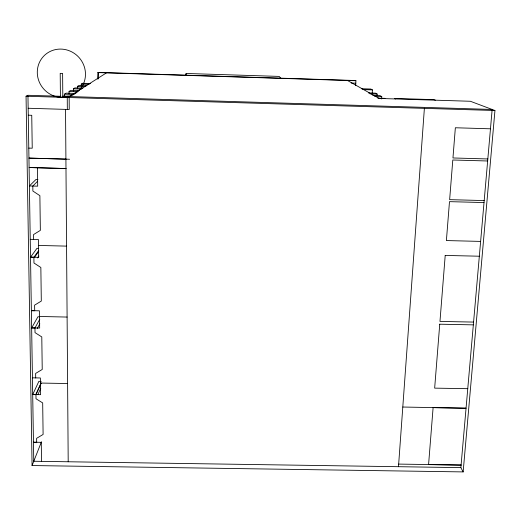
<?xml version="1.0" encoding="UTF-8"?>
<svg xmlns="http://www.w3.org/2000/svg" width="521" height="521" viewBox="0 0 521 521"><rect width="100%" height="100%" fill="white"/><g stroke="black" fill="none" stroke-linecap="round" stroke-linejoin="round"><path stroke-width="0.78" d="M186.121 75.083L186.153 73.468L279.152 76.411L280.747 78.163M355.661 85.62L355.934 80.735L355.543 80.527L98.15 72.399L97.831 79.094M372.17 93.91L372.411 89.886L370.815 89.026L361.327 88.733M377.074 95.708L377.178 94.08L375.478 93.155L368.412 92.933M381.613 98.99L381.763 96.593L379.972 95.61L372.717 95.389M398.487 466.699L424.394 108.199M439.744 324.153L434.657 388.138L467.76 388.679M445.214 255.388L439.965 321.418L473.576 322.082M460.857 467.708L492.091 110.172M60.827 96.294L27.952 95.291L26.05 96.222L32.068 465.546L463.143 471.909L494.95 110.511L470.359 101.263L379.242 98.449L347.481 80.468M32.068 465.546L41.478 441.756M185.476 75.154L186.153 73.468M37.922 394.534L40.781 388.197M41.048 383.508L35.956 394.664L32.699 394.605L38.867 381.333L41.224 381.379M35.956 394.293L41.042 383.091M37.245 328.549L39.837 323.788M35.708 377.999L35.636 373.433L42.227 369.454L41.791 336.937L35.024 332.626L34.953 327.963L39.778 319.236M37.505 257.934L38.828 256.032M34.34 257.569L38.762 251.337M31.371 310.692L34.692 310.763L34.607 305.156L41.302 301.066L40.853 267.481L33.969 263.014L33.885 257.276L38.756 250.445M33.885 257.276L30.524 257.198L36.958 248.335L38.58 248.374M37.694 181.158L32.81 186.056L32.888 191.038L39.883 195.675L40.351 230.373L33.546 234.58L33.618 239.452M106.46 72.862L69.86 96.105L67.958 96.046L67.242 96.489M64.461 95.792L64.448 94.164L66.167 93.142L74.887 93.409M69.072 93.819L69.059 91.403L70.667 90.439L78.612 90.687M73.402 91.247L73.389 88.811L74.907 87.899L82.885 88.147M77.46 87.977L77.453 86.362L78.886 85.509L86.903 85.757M81.269 85.691L81.263 84.089L82.618 83.282L90.706 83.536M398.676 464.094L461.092 465.032M461.085 465.11L428.575 464.621L433.107 407.63L466.054 408.21L402.798 407.031M33.761 461.254L460.864 467.63L463.143 471.909M33.455 442.205L41.27 442.329L41.537 461.365M33.461 442.283L36.678 442.336M32.439 377.823L40.371 377.972L40.605 394.677L32.699 394.54M40.443 383.046L67.606 383.541M31.371 310.64L39.433 310.816L39.674 328.061L31.644 327.891M439.744 324.199L473.335 324.863M39.511 316.475L67.105 317.061M39.537 316.807L37.935 316.775L31.644 327.943L34.953 328.015M30.524 257.159L38.684 257.354L38.437 239.53L30.238 239.334M480.629 241.412L446.393 240.559L449.486 201.647L484.022 202.558M38.515 245.443L66.571 246.12M445.208 255.427L479.333 256.215M37.948 179.55L35.969 179.498L29.391 185.964L37.688 186.16L37.434 167.755M484.191 200.572L449.643 199.654L452.795 159.999L487.649 160.989M487.832 158.957L452.957 157.967L455.354 127.762L490.463 128.804M28.792 148.107L32.237 148.205L31.742 115.291L28.271 115.187M65.913 159.133L28.948 158.104L69.58 159.25M65.985 168.537L29.098 167.528L65.985 168.557M64.448 94.164L73.279 94.438M62.956 96.059L67.717 96.209M62.429 96.346L492.156 109.456M26.05 96.222L494.95 110.511M28.16 108.257L69.241 109.488L69.163 97.362M97.824 72.588L355.934 80.735M351.187 83.041L355.797 83.184M362.831 89.586L372.411 89.886M81.263 84.089L89.143 84.337M370.04 93.858L377.178 94.08M77.453 86.362L85.561 86.616M374.684 96.372L381.763 96.593M73.389 88.811L81.452 89.058M377.764 98.13L384.98 98.352M69.059 91.403L77.095 91.65M435.341 100.182L434.11 99.648L394.54 98.43L395.556 98.951M27.965 96.105L33.761 461.332M35.949 394.241L36.021 398.76L42.683 402.922L43.106 434.449L36.62 438.324L36.685 442.746M60.416 97.323L60.208 73.357L62.618 73.435L62.813 97.401M67.248 97.303L67.333 109.43M65.535 109.371L68.199 461.769M98.15 72.399L98.15 78.905M64.741 97.329L58.482 97.14A24.617 23.653 47.6 0 1 40.938 59.661A24.617 23.653 47.6 0 1 81.589 60.905A24.617 23.653 47.6 0 1 64.741 97.329"/></g></svg>
